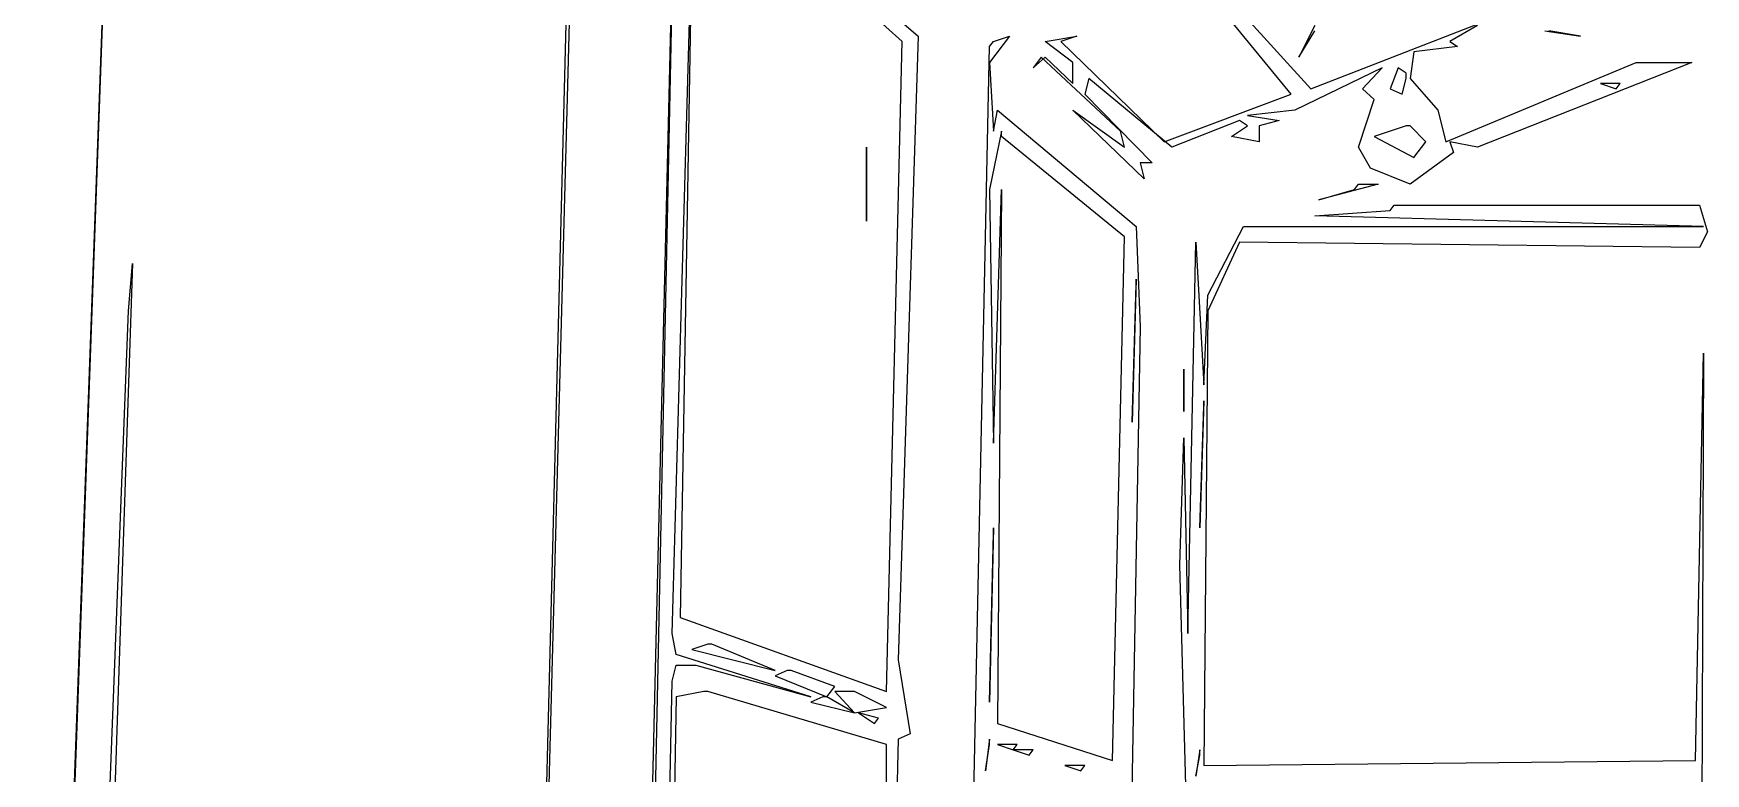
# Model space of a CAD drawing. Extents: x 10 to 24926, y 26 to 24942.
# Drawn here: x 220 to 10500, y 12016 to 16569 of the extents above; entities that cross this region are included whole.
import ezdxf

# ---------------------------------------------------------------- set-up
doc = ezdxf.new("R2010")
doc.units = 0

msp = doc.modelspace()

# ---------------------------------------------------------------- linework, layer by layer
for p, q in [((804.8487, 21072.4031, 1560.9187), (219.5042, 4975.4285, 7999.7086)), ((243.8936, 5788.407, 7674.5172), (804.8487, 21039.884, 1573.9264)), ((3560.8459, 18373.3145, 2640.5542), (3243.7843, 6633.9047, 7336.3181)), ((3243.7843, 6698.943, 7310.3028), (3536.4565, 18308.2762, 2666.5695)), ((3902.2969, 6731.4621, 7297.2952), (4170.5798, 17950.5656, 2809.6537)), ((4170.5798, 17983.0848, 2796.6461), (3926.6862, 6471.309, 7401.3564)), ((5560.773, 16519.7234, 3381.9906), (4219.3585, 17722.9316, 2900.7073)), ((4341.3053, 17690.4125, 2913.715), (5658.3305, 16552.2426, 3368.983)), ((4146.1904, 12877.5797, 4838.8481), (4268.1372, 17170.1063, 3121.8375)), ((4268.1372, 17170.1063, 3121.8375), (4194.9691, 12975.1371, 4799.8252)), ((7950.9299, 16194.532, 3512.0672), (7341.196, 16942.4723, 3212.8911)), ((8072.8767, 16227.0512, 3499.0595), (9658.1848, 16844.9148, 3251.9141)), ((7658.2576, 16682.3191, 3316.9523), (8072.8767, 16227.0512, 3499.0595)), ((5658.3305, 16552.2426, 3368.983), (5536.3837, 12714.984, 4903.8864)), ((6219.2856, 16552.2426, 3368.983), (6097.3389, 16389.6469, 3434.0212)), ((6121.7282, 16519.7234, 3381.9906), (6219.2856, 16552.2426, 3368.983)), ((6438.7898, 16519.7234, 3381.9906), (6633.9047, 16552.2426, 3368.983)), ((6633.9047, 16552.2426, 3368.983), (6536.3473, 16519.7234, 3381.9906)), ((8097.266, 16617.2809, 3342.9677), (7999.7086, 16422.166, 3421.0136)), ((7999.7086, 16422.166, 3421.0136), (8097.266, 16584.7617, 3355.9753)), ((9097.2296, 16617.2809, 3342.9677), (8926.5041, 16519.7234, 3381.9906)), ((9511.8486, 16584.7617, 3355.9753), (9731.3528, 16552.2426, 3368.983)), ((9731.3528, 16552.2426, 3368.983), (9536.238, 16584.7617, 3355.9753)), ((5463.2156, 12519.8691, 4981.9323), (5560.773, 16519.7234, 3381.9906)), ((5902.224, 7251.7684, 7089.1727), (6097.3389, 16487.2043, 3394.9983)), ((6097.3389, 16487.2043, 3394.9983), (6121.7282, 16519.7234, 3381.9906)), ((6609.5153, 16389.6469, 3434.0212), (6438.7898, 16519.7234, 3381.9906)), ((6536.3473, 16519.7234, 3381.9906), (7170.4705, 15901.8598, 3629.1361)), ((8706.9999, 16454.6852, 3408.0059), (8682.6105, 16292.0895, 3473.0442)), ((8975.2828, 16487.2043, 3394.9983), (8706.9999, 16454.6852, 3408.0059)), ((8926.5041, 16519.7234, 3381.9906), (8975.2828, 16487.2043, 3394.9983)), ((6097.3389, 16389.6469, 3434.0212), (6121.7282, 15966.898, 3603.1208)), ((6414.4005, 16422.166, 3421.0136), (6365.6218, 16357.1277, 3447.0289)), ((6365.6218, 16357.1277, 3447.0289), (6438.7898, 16422.166, 3421.0136)), ((6902.1876, 15966.898, 3603.1208), (6414.4005, 16422.166, 3421.0136)), ((6438.7898, 16422.166, 3421.0136), (6609.5153, 16259.5703, 3486.0519)), ((6609.5153, 16259.5703, 3486.0519), (6609.5153, 16389.6469, 3434.0212)), ((8511.8851, 16357.1277, 3447.0289), (7975.3192, 16096.9746, 3551.0902)), ((8389.9383, 16227.0512, 3499.0595), (8511.8851, 16357.1277, 3447.0289)), ((8609.4425, 16357.1277, 3447.0289), (8560.6638, 16227.0512, 3499.0595)), ((8658.2212, 16324.6086, 3460.0366), (8609.4425, 16357.1277, 3447.0289)), ((8902.1147, 15901.8598, 3629.1361), (10072.8038, 16389.6469, 3434.0212)), ((10414.2548, 16389.6469, 3434.0212), (9097.2296, 15869.3406, 3642.1438)), ((10072.8038, 16389.6469, 3434.0212), (10414.2548, 16389.6469, 3434.0212)), ((6707.0728, 16292.0895, 3473.0442), (6682.6834, 16194.532, 3512.0672)), ((7219.2492, 15869.3406, 3642.1438), (6707.0728, 16292.0895, 3473.0442)), ((8633.8318, 16194.532, 3512.0672), (8658.2212, 16292.0895, 3473.0442)), ((8658.2212, 16292.0895, 3473.0442), (8658.2212, 16324.6086, 3460.0366)), ((8682.6105, 16292.0895, 3473.0442), (8853.336, 16096.9746, 3551.0902)), ((9975.2464, 16259.5703, 3486.0519), (9853.2996, 16259.5703, 3486.0519)), ((9853.2996, 16259.5703, 3486.0519), (9950.857, 16227.0512, 3499.0595)), ((9950.857, 16227.0512, 3499.0595), (9975.2464, 16259.5703, 3486.0519)), ((6682.6834, 16194.532, 3512.0672), (7097.3024, 15771.7832, 3681.1667)), ((7170.4705, 15901.8598, 3629.1361), (7950.9299, 16194.532, 3512.0672)), ((8365.5489, 15869.3406, 3642.1438), (8463.1063, 16162.0129, 3525.0748)), ((8463.1063, 16162.0129, 3525.0748), (8389.9383, 16227.0512, 3499.0595)), ((8560.6638, 16227.0512, 3499.0595), (8633.8318, 16194.532, 3512.0672)), ((6121.7282, 15966.898, 3603.1208), (6146.1176, 16096.9746, 3551.0902)), ((6146.1176, 16096.9746, 3551.0902), (6999.745, 15381.5535, 3837.2586)), ((7048.5237, 15674.2258, 3720.1897), (6609.5153, 16096.9746, 3551.0902)), ((6609.5153, 16096.9746, 3551.0902), (6926.577, 15869.3406, 3642.1438)), ((7975.3192, 16096.9746, 3551.0902), (7682.647, 16064.4555, 3564.0978)), ((7682.647, 16064.4555, 3564.0978), (7877.7618, 16031.9363, 3577.1055)), ((8853.336, 16096.9746, 3551.0902), (8902.1147, 15901.8598, 3629.1361)), ((6170.5069, 15966.898, 3603.1208), (6097.3389, 15609.1875, 3746.205)), ((6170.5069, 15934.3789, 3616.1284), (6170.5069, 15966.898, 3603.1208)), ((6926.577, 15316.5152, 3863.2739), (6170.5069, 15934.3789, 3616.1284)), ((6926.577, 15869.3406, 3642.1438), (6902.1876, 15966.898, 3603.1208)), ((7633.8683, 16031.9363, 3577.1055), (7219.2492, 15869.3406, 3642.1438)), ((7585.0896, 15934.3789, 3616.1284), (7682.647, 15999.4172, 3590.1131)), ((7755.815, 15901.8598, 3629.1361), (7585.0896, 15934.3789, 3616.1284)), ((7682.647, 15999.4172, 3590.1131), (7633.8683, 16031.9363, 3577.1055)), ((7877.7618, 16031.9363, 3577.1055), (7755.815, 15999.4172, 3590.1131)), ((7755.815, 15999.4172, 3590.1131), (7755.815, 15901.8598, 3629.1361)), ((8658.2212, 15999.4172, 3590.1131), (8463.1063, 15934.3789, 3616.1284)), ((8463.1063, 15934.3789, 3616.1284), (8706.9999, 15804.3023, 3668.1591)), ((8682.6105, 15999.4172, 3590.1131), (8658.2212, 15999.4172, 3590.1131)), ((8780.168, 15901.8598, 3629.1361), (8682.6105, 15999.4172, 3590.1131)), ((5341.2688, 15869.3406, 3642.1438), (5341.2688, 15414.0727, 3824.2509)), ((5341.2688, 15836.8215, 3655.1514), (5341.2688, 15869.3406, 3642.1438)), ((5341.2688, 15414.0727, 3824.2509), (5341.2688, 15836.8215, 3655.1514)), ((8438.717, 15739.2641, 3694.1744), (8365.5489, 15869.3406, 3642.1438)), ((8950.8935, 15836.8215, 3655.1514), (8682.6105, 15641.7066, 3733.1973)), ((8706.9999, 15804.3023, 3668.1591), (8780.168, 15901.8598, 3629.1361)), ((9097.2296, 15869.3406, 3642.1438), (8926.5041, 15901.8598, 3629.1361)), ((8926.5041, 15901.8598, 3629.1361), (8950.8935, 15836.8215, 3655.1514)), ((7097.3024, 15771.7832, 3681.1667), (7024.1344, 15771.7832, 3681.1667)), ((7024.1344, 15771.7832, 3681.1667), (7048.5237, 15674.2258, 3720.1897)), ((8682.6105, 15641.7066, 3733.1973), (8438.717, 15739.2641, 3694.1744)), ((8487.4957, 15641.7066, 3733.1973), (8121.6554, 15544.1492, 3772.2203)), ((8341.1596, 15609.1875, 3746.205), (8365.5489, 15641.7066, 3733.1973)), ((8365.5489, 15641.7066, 3733.1973), (8487.4957, 15641.7066, 3733.1973)), ((6097.3389, 15609.1875, 3746.205), (6121.7282, 14048.2687, 4370.5725)), ((6121.7282, 14048.2687, 4370.5725), (6170.5069, 15609.1875, 3746.205)), ((6170.5069, 15609.1875, 3746.205), (6146.1176, 12324.7543, 5059.9783)), ((8121.6554, 15544.1492, 3772.2203), (8341.1596, 15609.1875, 3746.205)), ((8097.266, 15446.5918, 3811.2433), (8560.6638, 15479.1109, 3798.2356)), ((10487.4229, 15381.5535, 3837.2586), (8097.266, 15446.5918, 3811.2433)), ((8560.6638, 15479.1109, 3798.2356), (8585.0531, 15511.6301, 3785.228)), ((8585.0531, 15511.6301, 3785.228), (10463.0335, 15511.6301, 3785.228)), ((10463.0335, 15511.6301, 3785.228), (10511.8122, 15349.0344, 3850.2662)), ((6999.745, 15381.5535, 3837.2586), (7024.1344, 14763.6898, 4084.4041)), ((7438.7534, 14958.8047, 4006.3581), (7658.2576, 15381.5535, 3837.2586)), ((7658.2576, 15381.5535, 3837.2586), (10487.4229, 15381.5535, 3837.2586)), ((10511.8122, 15349.0344, 3850.2662), (10463.0335, 15251.477, 3889.2892)), ((6853.4089, 12097.1203, 5151.0319), (6926.577, 15316.5152, 3863.2739)), ((7316.8066, 12877.5797, 4838.8481), (7365.5854, 15283.9961, 3876.2816)), ((7365.5854, 15283.9961, 3876.2816), (7414.3641, 14405.9793, 4227.4883)), ((7633.8683, 15283.9961, 3876.2816), (7438.7534, 14861.2473, 4045.3811)), ((10463.0335, 15251.477, 3889.2892), (7633.8683, 15283.9961, 3876.2816)), ((829.2381, 15153.9195, 3928.3122), (707.2913, 11511.7758, 5385.1697)), ((804.8487, 14861.2473, 4045.3811), (829.2381, 15153.9195, 3928.3122)), ((6999.745, 15056.3621, 3967.3352), (6975.3557, 14178.3453, 4318.5419)), ((6975.3557, 14178.3453, 4318.5419), (6999.745, 15023.843, 3980.3428)), ((6999.745, 15023.843, 3980.3428), (6999.745, 15056.3621, 3967.3352)), ((7414.3641, 14405.9793, 4227.4883), (7438.7534, 14958.8047, 4006.3581)), ((439.0084, 5463.2156, 7804.5938), (804.8487, 14861.2473, 4045.3811)), ((7438.7534, 14861.2473, 4045.3811), (7414.3641, 12064.6012, 5164.0395)), ((7024.1344, 14763.6898, 4084.4041), (6902.1876, 7999.7086, 6789.9966)), ((10438.6441, 12097.1203, 5151.0319), (10487.4229, 14601.0941, 4149.4423)), ((10487.4229, 14601.0941, 4149.4423), (10463.0335, 7837.1129, 6855.0348)), ((7292.4173, 14503.5367, 4188.4653), (7292.4173, 14243.3836, 4292.5266)), ((7292.4173, 14471.0176, 4201.473), (7292.4173, 14503.5367, 4188.4653)), ((7292.4173, 14243.3836, 4292.5266), (7292.4173, 14471.0176, 4201.473)), ((7414.3641, 14308.4219, 4266.5113), (7389.9747, 13527.9625, 4578.695)), ((7414.3641, 14275.9027, 4279.5189), (7414.3641, 14308.4219, 4266.5113)), ((7389.9747, 13527.9625, 4578.695), (7414.3641, 14275.9027, 4279.5189)), ((7268.0279, 13300.3285, 4669.7486), (7292.4173, 14080.7879, 4357.5648)), ((7292.4173, 14080.7879, 4357.5648), (7316.8066, 12877.5797, 4838.8481)), ((6121.7282, 13527.9625, 4578.695), (6097.3389, 12454.8309, 5007.9477)), ((6097.3389, 12454.8309, 5007.9477), (6121.7282, 13495.4434, 4591.7027)), ((6121.7282, 13495.4434, 4591.7027), (6121.7282, 13527.9625, 4578.695)), ((7316.8066, 11446.7375, 5411.185), (7268.0279, 13300.3285, 4669.7486)), ((4194.9691, 12975.1371, 4799.8252), (5463.2156, 12519.8691, 4981.9323)), ((4170.5798, 12747.5031, 4890.8787), (4146.1904, 12877.5797, 4838.8481)), ((4999.8179, 12487.35, 4994.94), (4170.5798, 12747.5031, 4890.8787)), ((4365.6946, 12812.5414, 4864.8634), (4268.1372, 12780.0223, 4877.8711)), ((4268.1372, 12780.0223, 4877.8711), (4780.3137, 12649.9457, 4929.9017)), ((4390.084, 12812.5414, 4864.8634), (4365.6946, 12812.5414, 4864.8634)), ((4780.3137, 12649.9457, 4929.9017), (4390.084, 12812.5414, 4864.8634)), ((4146.1904, 12584.9074, 4955.917), (4170.5798, 12682.4648, 4916.8941)), ((4170.5798, 12682.4648, 4916.8941), (4292.5266, 12682.4648, 4916.8941)), ((4292.5266, 12682.4648, 4916.8941), (4999.8179, 12487.35, 4994.94)), ((4853.4817, 12649.9457, 4929.9017), (4780.3137, 12617.4266, 4942.9094)), ((4877.8711, 12649.9457, 4929.9017), (4853.4817, 12649.9457, 4929.9017)), ((5146.154, 12552.3883, 4968.9247), (4877.8711, 12649.9457, 4929.9017)), ((5536.3837, 12714.984, 4903.8864), (5609.5518, 12259.716, 5085.9936)), ((4024.2437, 6991.6152, 7193.2339), (4146.1904, 12584.9074, 4955.917)), ((4780.3137, 12617.4266, 4942.9094), (5097.3753, 12487.35, 4994.94)), ((5097.3753, 12487.35, 4994.94), (5146.154, 12552.3883, 4968.9247)), ((4170.5798, 12487.35, 4994.94), (4146.1904, 11154.0652, 5528.2539)), ((4341.3053, 12519.8691, 4981.9323), (4170.5798, 12487.35, 4994.94)), ((4365.6946, 12519.8691, 4981.9323), (4341.3053, 12519.8691, 4981.9323)), ((5463.2156, 12194.6777, 5112.0089), (4365.6946, 12519.8691, 4981.9323)), ((5072.9859, 12487.35, 4994.94), (4999.8179, 12454.8309, 5007.9477)), ((4999.8179, 12454.8309, 5007.9477), (5268.1008, 12389.7926, 5033.963)), ((5097.3753, 12487.35, 4994.94), (5072.9859, 12487.35, 4994.94)), ((5268.1008, 12389.7926, 5033.963), (5097.3753, 12487.35, 4994.94)), ((5243.7114, 12519.8691, 4981.9323), (5146.154, 12519.8691, 4981.9323)), ((5146.154, 12519.8691, 4981.9323), (5268.1008, 12389.7926, 5033.963)), ((5268.1008, 12519.8691, 4981.9323), (5243.7114, 12519.8691, 4981.9323)), ((5463.2156, 12422.3117, 5020.9553), (5268.1008, 12519.8691, 4981.9323)), ((5268.1008, 12389.7926, 5033.963), (5463.2156, 12422.3117, 5020.9553)), ((5414.4369, 12357.2734, 5046.9706), (5292.4901, 12389.7926, 5033.963)), ((5292.4901, 12389.7926, 5033.963), (5390.0476, 12324.7543, 5059.9783)), ((5390.0476, 12324.7543, 5059.9783), (5414.4369, 12357.2734, 5046.9706)), ((5609.5518, 12259.716, 5085.9936), (5536.3837, 12227.1969, 5099.0013)), ((6146.1176, 12324.7543, 5059.9783), (6853.4089, 12097.1203, 5151.0319)), ((5536.3837, 12227.1969, 5099.0013), (5438.8263, 8389.9383, 6633.9047)), ((5463.2156, 9690.7039, 6113.5984), (5463.2156, 12194.6777, 5112.0089)), ((6097.3389, 12227.1969, 5099.0013), (6072.9495, 12032.082, 5177.0472)), ((6072.9495, 12032.082, 5177.0472), (6097.3389, 12194.6777, 5112.0089)), ((6097.3389, 12194.6777, 5112.0089), (6097.3389, 12227.1969, 5099.0013)), ((6268.0644, 12194.6777, 5112.0089), (6146.1176, 12194.6777, 5112.0089)), ((6146.1176, 12194.6777, 5112.0089), (6243.675, 12162.1586, 5125.0166)), ((6243.675, 12162.1586, 5125.0166), (6268.0644, 12194.6777, 5112.0089)), ((6365.6218, 12162.1586, 5125.0166), (6243.675, 12162.1586, 5125.0166)), ((6243.675, 12162.1586, 5125.0166), (6341.2324, 12129.6395, 5138.0242)), ((6341.2324, 12129.6395, 5138.0242), (6365.6218, 12162.1586, 5125.0166)), ((7389.9747, 12162.1586, 5125.0166), (7365.5854, 11999.5629, 5190.0548)), ((7389.9747, 12129.6395, 5138.0242), (7389.9747, 12162.1586, 5125.0166)), ((6682.6834, 12064.6012, 5164.0395), (6560.7366, 12064.6012, 5164.0395)), ((6560.7366, 12064.6012, 5164.0395), (6658.294, 12032.082, 5177.0472)), ((6658.294, 12032.082, 5177.0472), (6682.6834, 12064.6012, 5164.0395)), ((7365.5854, 11999.5629, 5190.0548), (7389.9747, 12129.6395, 5138.0242)), ((7414.3641, 12064.6012, 5164.0395), (10438.6441, 12097.1203, 5151.0319))]:
    msp.add_line(p, q)

doc.saveas('drawing.dxf')
